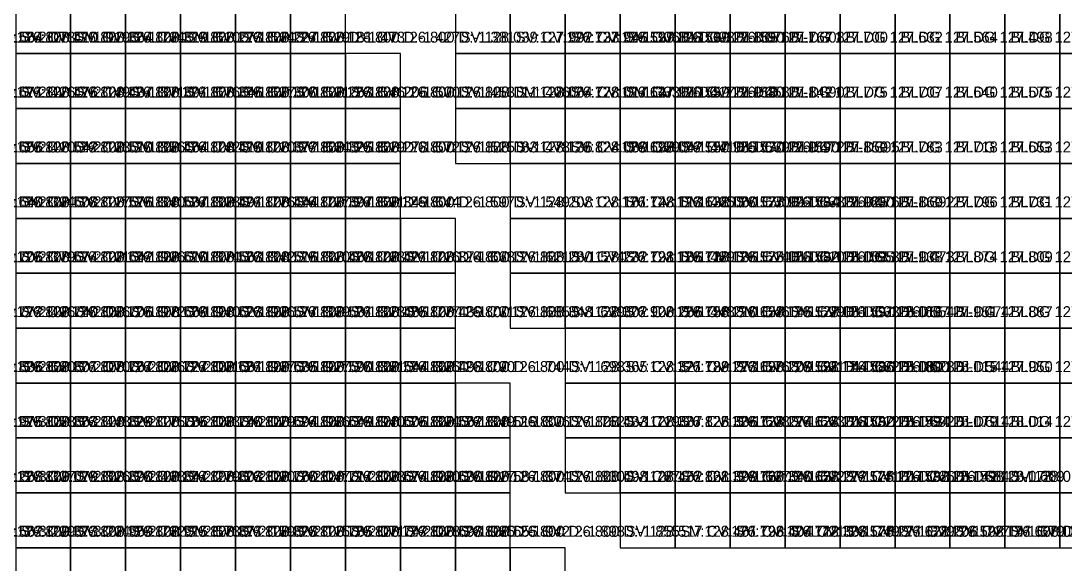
# Model space of a CAD drawing. Header units: metres. Extents: x 287857 to 287981, y 62957 to 63018.
# Drawn here: x 287893.02 to 287912.02, y 62986.53 to 62996.43 of the extents above; entities that cross this region are included whole.
import ezdxf

# ---------------------------------------------------------------- set-up
doc = ezdxf.new("R2010")
doc.units = ezdxf.units.M
for name, color, linetype, true_color in [('CORR-BLDG-TXT', 7, 'Continuous', 0xfacc15), ('CORR-BUILDING', 7, 'Continuous', 0xfacc15), ('CORR-CUT', 7, 'Continuous', 0x3b82f6), ('CORR-DIFF-TXT', 7, 'Continuous', 0xffffff)]:
    doc.layers.add(name, color=color, linetype=linetype, true_color=true_color)

msp = doc.modelspace()

# ---------------------------------------------------------------- linework, layer by layer
at = {"layer": 'CORR-BUILDING'}
for points in [[(287904.925, 62995.831, 127.835), (287905.925, 62995.831, 127.835), (287905.925, 62996.831, 127.835), (287904.925, 62996.831, 127.835), (287904.925, 62995.831, 127.835)], [(287905.925, 62995.831, 127.767), (287906.925, 62995.831, 127.767), (287906.925, 62996.831, 127.767), (287905.925, 62996.831, 127.767), (287905.925, 62995.831, 127.767)], [(287906.925, 62995.831, 127.7), (287907.925, 62995.831, 127.7), (287907.925, 62996.831, 127.7), (287906.925, 62996.831, 127.7), (287906.925, 62995.831, 127.7)], [(287907.925, 62995.831, 127.632), (287908.925, 62995.831, 127.632), (287908.925, 62996.831, 127.632), (287907.925, 62996.831, 127.632), (287907.925, 62995.831, 127.632)], [(287908.925, 62995.831, 127.564), (287909.925, 62995.831, 127.564), (287909.925, 62996.831, 127.564), (287908.925, 62996.831, 127.564), (287908.925, 62995.831, 127.564)], [(287909.925, 62995.831, 127.498), (287910.925, 62995.831, 127.498), (287910.925, 62996.831, 127.498), (287909.925, 62996.831, 127.498), (287909.925, 62995.831, 127.498)], [(287910.925, 62995.831, 127.433), (287911.925, 62995.831, 127.433), (287911.925, 62996.831, 127.433), (287910.925, 62996.831, 127.433), (287910.925, 62995.831, 127.433)], [(287911.925, 62995.831, 127.368), (287912.925, 62995.831, 127.368), (287912.925, 62996.831, 127.368), (287911.925, 62996.831, 127.368), (287911.925, 62995.831, 127.368)], [(287904.925, 62994.831, 127.91), (287905.925, 62994.831, 127.91), (287905.925, 62995.831, 127.91), (287904.925, 62995.831, 127.91), (287904.925, 62994.831, 127.91)], [(287905.925, 62994.831, 127.842), (287906.925, 62994.831, 127.842), (287906.925, 62995.831, 127.842), (287905.925, 62995.831, 127.842), (287905.925, 62994.831, 127.842)], [(287906.925, 62994.831, 127.775), (287907.925, 62994.831, 127.775), (287907.925, 62995.831, 127.775), (287906.925, 62995.831, 127.775), (287906.925, 62994.831, 127.775)], [(287907.925, 62994.831, 127.707), (287908.925, 62994.831, 127.707), (287908.925, 62995.831, 127.707), (287907.925, 62995.831, 127.707), (287907.925, 62994.831, 127.707)], [(287908.925, 62994.831, 127.64), (287909.925, 62994.831, 127.64), (287909.925, 62995.831, 127.64), (287908.925, 62995.831, 127.64), (287908.925, 62994.831, 127.64)], [(287909.925, 62994.831, 127.575), (287910.925, 62994.831, 127.575), (287910.925, 62995.831, 127.575), (287909.925, 62995.831, 127.575), (287909.925, 62994.831, 127.575)], [(287910.925, 62994.831, 127.511), (287911.925, 62994.831, 127.511), (287911.925, 62995.831, 127.511), (287910.925, 62995.831, 127.511), (287910.925, 62994.831, 127.511)], [(287911.925, 62994.831, 127.446), (287912.925, 62994.831, 127.446), (287912.925, 62995.831, 127.446), (287911.925, 62995.831, 127.446), (287911.925, 62994.831, 127.446)], [(287905.925, 62993.831, 127.917), (287906.925, 62993.831, 127.917), (287906.925, 62994.831, 127.917), (287905.925, 62994.831, 127.917), (287905.925, 62993.831, 127.917)], [(287906.925, 62993.831, 127.85), (287907.925, 62993.831, 127.85), (287907.925, 62994.831, 127.85), (287906.925, 62994.831, 127.85), (287906.925, 62993.831, 127.85)], [(287907.925, 62993.831, 127.783), (287908.925, 62993.831, 127.783), (287908.925, 62994.831, 127.783), (287907.925, 62994.831, 127.783), (287907.925, 62993.831, 127.783)], [(287908.925, 62993.831, 127.718), (287909.925, 62993.831, 127.718), (287909.925, 62994.831, 127.718), (287908.925, 62994.831, 127.718), (287908.925, 62993.831, 127.718)], [(287909.925, 62993.831, 127.653), (287910.925, 62993.831, 127.653), (287910.925, 62994.831, 127.653), (287909.925, 62994.831, 127.653), (287909.925, 62993.831, 127.653)], [(287910.925, 62993.831, 127.589), (287911.925, 62993.831, 127.589), (287911.925, 62994.831, 127.589), (287910.925, 62994.831, 127.589), (287910.925, 62993.831, 127.589)], [(287911.925, 62993.831, 127.524), (287912.925, 62993.831, 127.524), (287912.925, 62994.831, 127.524), (287911.925, 62994.831, 127.524), (287911.925, 62993.831, 127.524)], [(287906.925, 62992.831, 127.925), (287907.925, 62992.831, 127.925), (287907.925, 62993.831, 127.925), (287906.925, 62993.831, 127.925), (287906.925, 62992.831, 127.925)], [(287907.925, 62992.831, 127.86), (287908.925, 62992.831, 127.86), (287908.925, 62993.831, 127.86), (287907.925, 62993.831, 127.86), (287907.925, 62992.831, 127.86)], [(287908.925, 62992.831, 127.796), (287909.925, 62992.831, 127.796), (287909.925, 62993.831, 127.796), (287908.925, 62993.831, 127.796), (287908.925, 62992.831, 127.796)], [(287909.925, 62992.831, 127.731), (287910.925, 62992.831, 127.731), (287910.925, 62993.831, 127.731), (287909.925, 62993.831, 127.731), (287909.925, 62992.831, 127.731)], [(287910.925, 62992.831, 127.666), (287911.925, 62992.831, 127.666), (287911.925, 62993.831, 127.666), (287910.925, 62993.831, 127.666), (287910.925, 62992.831, 127.666)], [(287911.925, 62992.831, 127.602), (287912.925, 62992.831, 127.602), (287912.925, 62993.831, 127.602), (287911.925, 62993.831, 127.602), (287911.925, 62992.831, 127.602)], [(287906.925, 62991.831, 128.003), (287907.925, 62991.831, 128.003), (287907.925, 62992.831, 128.003), (287906.925, 62992.831, 128.003), (287906.925, 62991.831, 128.003)], [(287907.925, 62991.831, 127.938), (287908.925, 62991.831, 127.938), (287908.925, 62992.831, 127.938), (287907.925, 62992.831, 127.938), (287907.925, 62991.831, 127.938)], [(287908.925, 62991.831, 127.874), (287909.925, 62991.831, 127.874), (287909.925, 62992.831, 127.874), (287908.925, 62992.831, 127.874), (287908.925, 62991.831, 127.874)], [(287909.925, 62991.831, 127.809), (287910.925, 62991.831, 127.809), (287910.925, 62992.831, 127.809), (287909.925, 62992.831, 127.809), (287909.925, 62991.831, 127.809)], [(287910.925, 62991.831, 127.744), (287911.925, 62991.831, 127.744), (287911.925, 62992.831, 127.744), (287910.925, 62992.831, 127.744), (287910.925, 62991.831, 127.744)], [(287911.925, 62991.831, 127.68), (287912.925, 62991.831, 127.68), (287912.925, 62992.831, 127.68), (287911.925, 62992.831, 127.68), (287911.925, 62991.831, 127.68)], [(287907.925, 62990.831, 128.016), (287908.925, 62990.831, 128.016), (287908.925, 62991.831, 128.016), (287907.925, 62991.831, 128.016), (287907.925, 62990.831, 128.016)], [(287908.925, 62990.831, 127.951), (287909.925, 62990.831, 127.951), (287909.925, 62991.831, 127.951), (287908.925, 62991.831, 127.951), (287908.925, 62990.831, 127.951)], [(287909.925, 62990.831, 127.887), (287910.925, 62990.831, 127.887), (287910.925, 62991.831, 127.887), (287909.925, 62991.831, 127.887), (287909.925, 62990.831, 127.887)], [(287910.925, 62990.831, 127.822), (287911.925, 62990.831, 127.822), (287911.925, 62991.831, 127.822), (287910.925, 62991.831, 127.822), (287910.925, 62990.831, 127.822)], [(287911.925, 62990.831, 127.757), (287912.925, 62990.831, 127.757), (287912.925, 62991.831, 127.757), (287911.925, 62991.831, 127.757), (287911.925, 62990.831, 127.757)], [(287907.925, 62989.831, 128.08), (287908.925, 62989.831, 128.08), (287908.925, 62990.831, 128.08), (287907.925, 62990.831, 128.08), (287907.925, 62989.831, 128.08)], [(287908.925, 62989.831, 128.015), (287909.925, 62989.831, 128.015), (287909.925, 62990.831, 128.015), (287908.925, 62990.831, 128.015), (287908.925, 62989.831, 128.015)], [(287909.925, 62989.831, 127.95), (287910.925, 62989.831, 127.95), (287910.925, 62990.831, 127.95), (287909.925, 62990.831, 127.95), (287909.925, 62989.831, 127.95)], [(287910.925, 62989.831, 127.886), (287911.925, 62989.831, 127.886), (287911.925, 62990.831, 127.886), (287910.925, 62990.831, 127.886), (287910.925, 62989.831, 127.886)], [(287911.925, 62989.831, 127.821), (287912.925, 62989.831, 127.821), (287912.925, 62990.831, 127.821), (287911.925, 62990.831, 127.821), (287911.925, 62989.831, 127.821)], [(287907.925, 62988.831, 128.143), (287908.925, 62988.831, 128.143), (287908.925, 62989.831, 128.143), (287907.925, 62989.831, 128.143), (287907.925, 62988.831, 128.143)], [(287908.925, 62988.831, 128.079), (287909.925, 62988.831, 128.079), (287909.925, 62989.831, 128.079), (287908.925, 62989.831, 128.079), (287908.925, 62988.831, 128.079)], [(287909.925, 62988.831, 128.014), (287910.925, 62988.831, 128.014), (287910.925, 62989.831, 128.014), (287909.925, 62989.831, 128.014), (287909.925, 62988.831, 128.014)], [(287910.925, 62988.831, 127.949), (287911.925, 62988.831, 127.949), (287911.925, 62989.831, 127.949), (287910.925, 62989.831, 127.949), (287910.925, 62988.831, 127.949)], [(287911.925, 62988.831, 127.885), (287912.925, 62988.831, 127.885), (287912.925, 62989.831, 127.885), (287911.925, 62989.831, 127.885), (287911.925, 62988.831, 127.885)], [(287908.925, 62987.831, 128.142), (287909.925, 62987.831, 128.142), (287909.925, 62988.831, 128.142), (287908.925, 62988.831, 128.142), (287908.925, 62987.831, 128.142)], [(287909.925, 62987.831, 128.078), (287910.925, 62987.831, 128.078), (287910.925, 62988.831, 128.078), (287909.925, 62988.831, 128.078), (287909.925, 62987.831, 128.078)]]:
    msp.add_polyline3d(points, dxfattribs=at)
at = {"layer": 'CORR-CUT'}
for points in [[(287892.925, 62995.831, 128.41), (287893.925, 62995.831, 128.41), (287893.925, 62996.831, 128.41), (287892.925, 62996.831, 128.41), (287892.925, 62995.831, 128.41)], [(287893.925, 62995.831, 128.364), (287894.925, 62995.831, 128.364), (287894.925, 62996.831, 128.364), (287893.925, 62996.831, 128.364), (287893.925, 62995.831, 128.364)], [(287894.925, 62995.831, 128.319), (287895.925, 62995.831, 128.319), (287895.925, 62996.831, 128.319), (287894.925, 62996.831, 128.319), (287894.925, 62995.831, 128.319)], [(287895.925, 62995.831, 128.273), (287896.925, 62995.831, 128.273), (287896.925, 62996.831, 128.273), (287895.925, 62996.831, 128.273), (287895.925, 62995.831, 128.273)], [(287896.925, 62995.831, 128.227), (287897.925, 62995.831, 128.227), (287897.925, 62996.831, 128.227), (287896.925, 62996.831, 128.227), (287896.925, 62995.831, 128.227)], [(287897.925, 62995.831, 128.181), (287898.925, 62995.831, 128.181), (287898.925, 62996.831, 128.181), (287897.925, 62996.831, 128.181), (287897.925, 62995.831, 128.181)], [(287900.925, 62995.831, 128.039), (287901.925, 62995.831, 128.039), (287901.925, 62996.831, 128.039), (287900.925, 62996.831, 128.039), (287900.925, 62995.831, 128.039)], [(287901.925, 62995.831, 127.992), (287902.925, 62995.831, 127.992), (287902.925, 62996.831, 127.992), (287901.925, 62996.831, 127.992), (287901.925, 62995.831, 127.992)], [(287902.925, 62995.831, 127.945), (287903.925, 62995.831, 127.945), (287903.925, 62996.831, 127.945), (287902.925, 62996.831, 127.945), (287902.925, 62995.831, 127.945)], [(287903.925, 62995.831, 127.898), (287904.925, 62995.831, 127.898), (287904.925, 62996.831, 127.898), (287903.925, 62996.831, 127.898), (287903.925, 62995.831, 127.898)], [(287892.925, 62994.831, 128.476), (287893.925, 62994.831, 128.476), (287893.925, 62995.831, 128.476), (287892.925, 62995.831, 128.476), (287892.925, 62994.831, 128.476)], [(287893.925, 62994.831, 128.437), (287894.925, 62994.831, 128.437), (287894.925, 62995.831, 128.437), (287893.925, 62995.831, 128.437), (287893.925, 62994.831, 128.437)], [(287894.925, 62994.831, 128.391), (287895.925, 62994.831, 128.391), (287895.925, 62995.831, 128.391), (287894.925, 62995.831, 128.391), (287894.925, 62994.831, 128.391)], [(287895.925, 62994.831, 128.346), (287896.925, 62994.831, 128.346), (287896.925, 62995.831, 128.346), (287895.925, 62995.831, 128.346), (287895.925, 62994.831, 128.346)], [(287896.925, 62994.831, 128.3), (287897.925, 62994.831, 128.3), (287897.925, 62995.831, 128.3), (287896.925, 62995.831, 128.3), (287896.925, 62994.831, 128.3)], [(287897.925, 62994.831, 128.253), (287898.925, 62994.831, 128.253), (287898.925, 62995.831, 128.253), (287897.925, 62995.831, 128.253), (287897.925, 62994.831, 128.253)], [(287898.925, 62994.831, 128.206), (287899.925, 62994.831, 128.206), (287899.925, 62995.831, 128.206), (287898.925, 62995.831, 128.206), (287898.925, 62994.831, 128.206)], [(287900.925, 62994.831, 128.111), (287901.925, 62994.831, 128.111), (287901.925, 62995.831, 128.111), (287900.925, 62995.831, 128.111), (287900.925, 62994.831, 128.111)], [(287901.925, 62994.831, 128.064), (287902.925, 62994.831, 128.064), (287902.925, 62995.831, 128.064), (287901.925, 62995.831, 128.064), (287901.925, 62994.831, 128.064)], [(287902.925, 62994.831, 128.017), (287903.925, 62994.831, 128.017), (287903.925, 62995.831, 128.017), (287902.925, 62995.831, 128.017), (287902.925, 62994.831, 128.017)], [(287903.925, 62994.831, 127.97), (287904.925, 62994.831, 127.97), (287904.925, 62995.831, 127.97), (287903.925, 62995.831, 127.97), (287903.925, 62994.831, 127.97)], [(287892.925, 62993.831, 128.542), (287893.925, 62993.831, 128.542), (287893.925, 62994.831, 128.542), (287892.925, 62994.831, 128.542), (287892.925, 62993.831, 128.542)], [(287893.925, 62993.831, 128.51), (287894.925, 62993.831, 128.51), (287894.925, 62994.831, 128.51), (287893.925, 62994.831, 128.51), (287893.925, 62993.831, 128.51)], [(287894.925, 62993.831, 128.464), (287895.925, 62993.831, 128.464), (287895.925, 62994.831, 128.464), (287894.925, 62994.831, 128.464), (287894.925, 62993.831, 128.464)], [(287895.925, 62993.831, 128.419), (287896.925, 62993.831, 128.419), (287896.925, 62994.831, 128.419), (287895.925, 62994.831, 128.419), (287895.925, 62993.831, 128.419)], [(287896.925, 62993.831, 128.372), (287897.925, 62993.831, 128.372), (287897.925, 62994.831, 128.372), (287896.925, 62994.831, 128.372), (287896.925, 62993.831, 128.372)], [(287897.925, 62993.831, 128.325), (287898.925, 62993.831, 128.325), (287898.925, 62994.831, 128.325), (287897.925, 62994.831, 128.325), (287897.925, 62993.831, 128.325)], [(287898.925, 62993.831, 128.278), (287899.925, 62993.831, 128.278), (287899.925, 62994.831, 128.278), (287898.925, 62994.831, 128.278), (287898.925, 62993.831, 128.278)], [(287900.925, 62993.831, 128.183), (287901.925, 62993.831, 128.183), (287901.925, 62994.831, 128.183), (287900.925, 62994.831, 128.183), (287900.925, 62993.831, 128.183)], [(287901.925, 62993.831, 128.136), (287902.925, 62993.831, 128.136), (287902.925, 62994.831, 128.136), (287901.925, 62994.831, 128.136), (287901.925, 62993.831, 128.136)], [(287902.925, 62993.831, 128.089), (287903.925, 62993.831, 128.089), (287903.925, 62994.831, 128.089), (287902.925, 62994.831, 128.089), (287902.925, 62993.831, 128.089)], [(287903.925, 62993.831, 128.042), (287904.925, 62993.831, 128.042), (287904.925, 62994.831, 128.042), (287903.925, 62994.831, 128.042), (287903.925, 62993.831, 128.042)], [(287904.925, 62993.831, 127.985), (287905.925, 62993.831, 127.985), (287905.925, 62994.831, 127.985), (287904.925, 62994.831, 127.985), (287904.925, 62993.831, 127.985)], [(287892.925, 62992.831, 128.608), (287893.925, 62992.831, 128.608), (287893.925, 62993.831, 128.608), (287892.925, 62993.831, 128.608), (287892.925, 62992.831, 128.608)], [(287893.925, 62992.831, 128.576), (287894.925, 62992.831, 128.576), (287894.925, 62993.831, 128.576), (287893.925, 62993.831, 128.576), (287893.925, 62992.831, 128.576)], [(287894.925, 62992.831, 128.537), (287895.925, 62992.831, 128.537), (287895.925, 62993.831, 128.537), (287894.925, 62993.831, 128.537), (287894.925, 62992.831, 128.537)], [(287895.925, 62992.831, 128.491), (287896.925, 62992.831, 128.491), (287896.925, 62993.831, 128.491), (287895.925, 62993.831, 128.491), (287895.925, 62992.831, 128.491)], [(287896.925, 62992.831, 128.444), (287897.925, 62992.831, 128.444), (287897.925, 62993.831, 128.444), (287896.925, 62993.831, 128.444), (287896.925, 62992.831, 128.444)], [(287897.925, 62992.831, 128.397), (287898.925, 62992.831, 128.397), (287898.925, 62993.831, 128.397), (287897.925, 62993.831, 128.397), (287897.925, 62992.831, 128.397)], [(287898.925, 62992.831, 128.349), (287899.925, 62992.831, 128.349), (287899.925, 62993.831, 128.349), (287898.925, 62993.831, 128.349), (287898.925, 62992.831, 128.349)], [(287901.925, 62992.831, 128.208), (287902.925, 62992.831, 128.208), (287902.925, 62993.831, 128.208), (287901.925, 62993.831, 128.208), (287901.925, 62992.831, 128.208)], [(287902.925, 62992.831, 128.161), (287903.925, 62992.831, 128.161), (287903.925, 62993.831, 128.161), (287902.925, 62993.831, 128.161), (287902.925, 62992.831, 128.161)], [(287903.925, 62992.831, 128.113), (287904.925, 62992.831, 128.113), (287904.925, 62993.831, 128.113), (287903.925, 62993.831, 128.113), (287903.925, 62992.831, 128.113)], [(287904.925, 62992.831, 128.06), (287905.925, 62992.831, 128.06), (287905.925, 62993.831, 128.06), (287904.925, 62993.831, 128.06), (287904.925, 62992.831, 128.06)], [(287905.925, 62992.831, 127.992), (287906.925, 62992.831, 127.992), (287906.925, 62993.831, 127.992), (287905.925, 62993.831, 127.992), (287905.925, 62992.831, 127.992)], [(287892.925, 62991.831, 128.674), (287893.925, 62991.831, 128.674), (287893.925, 62992.831, 128.674), (287892.925, 62992.831, 128.674), (287892.925, 62991.831, 128.674)], [(287893.925, 62991.831, 128.642), (287894.925, 62991.831, 128.642), (287894.925, 62992.831, 128.642), (287893.925, 62992.831, 128.642), (287893.925, 62991.831, 128.642)], [(287894.925, 62991.831, 128.61), (287895.925, 62991.831, 128.61), (287895.925, 62992.831, 128.61), (287894.925, 62992.831, 128.61), (287894.925, 62991.831, 128.61)], [(287895.925, 62991.831, 128.563), (287896.925, 62991.831, 128.563), (287896.925, 62992.831, 128.563), (287895.925, 62992.831, 128.563), (287895.925, 62991.831, 128.563)], [(287896.925, 62991.831, 128.516), (287897.925, 62991.831, 128.516), (287897.925, 62992.831, 128.516), (287896.925, 62992.831, 128.516), (287896.925, 62991.831, 128.516)], [(287897.925, 62991.831, 128.468), (287898.925, 62991.831, 128.468), (287898.925, 62992.831, 128.468), (287897.925, 62992.831, 128.468), (287897.925, 62991.831, 128.468)], [(287898.925, 62991.831, 128.421), (287899.925, 62991.831, 128.421), (287899.925, 62992.831, 128.421), (287898.925, 62992.831, 128.421), (287898.925, 62991.831, 128.421)], [(287899.925, 62991.831, 128.374), (287900.925, 62991.831, 128.374), (287900.925, 62992.831, 128.374), (287899.925, 62992.831, 128.374), (287899.925, 62991.831, 128.374)], [(287901.925, 62991.831, 128.28), (287902.925, 62991.831, 128.28), (287902.925, 62992.831, 128.28), (287901.925, 62992.831, 128.28), (287901.925, 62991.831, 128.28)], [(287902.925, 62991.831, 128.232), (287903.925, 62991.831, 128.232), (287903.925, 62992.831, 128.232), (287902.925, 62992.831, 128.232), (287902.925, 62991.831, 128.232)], [(287903.925, 62991.831, 128.185), (287904.925, 62991.831, 128.185), (287904.925, 62992.831, 128.185), (287903.925, 62992.831, 128.185), (287903.925, 62991.831, 128.185)], [(287904.925, 62991.831, 128.135), (287905.925, 62991.831, 128.135), (287905.925, 62992.831, 128.135), (287904.925, 62992.831, 128.135), (287904.925, 62991.831, 128.135)], [(287905.925, 62991.831, 128.068), (287906.925, 62991.831, 128.068), (287906.925, 62992.831, 128.068), (287905.925, 62992.831, 128.068), (287905.925, 62991.831, 128.068)], [(287892.925, 62990.831, 128.74), (287893.925, 62990.831, 128.74), (287893.925, 62991.831, 128.74), (287892.925, 62991.831, 128.74), (287892.925, 62990.831, 128.74)], [(287893.925, 62990.831, 128.706), (287894.925, 62990.831, 128.706), (287894.925, 62991.831, 128.706), (287893.925, 62991.831, 128.706), (287893.925, 62990.831, 128.706)], [(287894.925, 62990.831, 128.669), (287895.925, 62990.831, 128.669), (287895.925, 62991.831, 128.669), (287894.925, 62991.831, 128.669), (287894.925, 62990.831, 128.669)], [(287895.925, 62990.831, 128.623), (287896.925, 62990.831, 128.623), (287896.925, 62991.831, 128.623), (287895.925, 62991.831, 128.623), (287895.925, 62990.831, 128.623)], [(287896.925, 62990.831, 128.577), (287897.925, 62990.831, 128.577), (287897.925, 62991.831, 128.577), (287896.925, 62991.831, 128.577), (287896.925, 62990.831, 128.577)], [(287897.925, 62990.831, 128.531), (287898.925, 62990.831, 128.531), (287898.925, 62991.831, 128.531), (287897.925, 62991.831, 128.531), (287897.925, 62990.831, 128.531)], [(287898.925, 62990.831, 128.485), (287899.925, 62990.831, 128.485), (287899.925, 62991.831, 128.485), (287898.925, 62991.831, 128.485), (287898.925, 62990.831, 128.485)], [(287899.925, 62990.831, 128.439), (287900.925, 62990.831, 128.439), (287900.925, 62991.831, 128.439), (287899.925, 62991.831, 128.439), (287899.925, 62990.831, 128.439)], [(287901.925, 62990.831, 128.348), (287902.925, 62990.831, 128.348), (287902.925, 62991.831, 128.348), (287901.925, 62991.831, 128.348), (287901.925, 62990.831, 128.348)], [(287902.925, 62990.831, 128.302), (287903.925, 62990.831, 128.302), (287903.925, 62991.831, 128.302), (287902.925, 62991.831, 128.302), (287902.925, 62990.831, 128.302)], [(287903.925, 62990.831, 128.256), (287904.925, 62990.831, 128.256), (287904.925, 62991.831, 128.256), (287903.925, 62991.831, 128.256), (287903.925, 62990.831, 128.256)], [(287904.925, 62990.831, 128.21), (287905.925, 62990.831, 128.21), (287905.925, 62991.831, 128.21), (287904.925, 62991.831, 128.21), (287904.925, 62990.831, 128.21)], [(287905.925, 62990.831, 128.145), (287906.925, 62990.831, 128.145), (287906.925, 62991.831, 128.145), (287905.925, 62991.831, 128.145), (287905.925, 62990.831, 128.145)], [(287906.925, 62990.831, 128.081), (287907.925, 62990.831, 128.081), (287907.925, 62991.831, 128.081), (287906.925, 62991.831, 128.081), (287906.925, 62990.831, 128.081)], [(287892.925, 62989.831, 128.801), (287893.925, 62989.831, 128.801), (287893.925, 62990.831, 128.801), (287892.925, 62990.831, 128.801), (287892.925, 62989.831, 128.801)], [(287893.925, 62989.831, 128.767), (287894.925, 62989.831, 128.767), (287894.925, 62990.831, 128.767), (287893.925, 62990.831, 128.767), (287893.925, 62989.831, 128.767)], [(287894.925, 62989.831, 128.727), (287895.925, 62989.831, 128.727), (287895.925, 62990.831, 128.727), (287894.925, 62990.831, 128.727), (287894.925, 62989.831, 128.727)], [(287895.925, 62989.831, 128.681), (287896.925, 62989.831, 128.681), (287896.925, 62990.831, 128.681), (287895.925, 62990.831, 128.681), (287895.925, 62989.831, 128.681)], [(287896.925, 62989.831, 128.635), (287897.925, 62989.831, 128.635), (287897.925, 62990.831, 128.635), (287896.925, 62990.831, 128.635), (287896.925, 62989.831, 128.635)], [(287897.925, 62989.831, 128.59), (287898.925, 62989.831, 128.59), (287898.925, 62990.831, 128.59), (287897.925, 62990.831, 128.59), (287897.925, 62989.831, 128.59)], [(287898.925, 62989.831, 128.544), (287899.925, 62989.831, 128.544), (287899.925, 62990.831, 128.544), (287898.925, 62990.831, 128.544), (287898.925, 62989.831, 128.544)], [(287899.925, 62989.831, 128.498), (287900.925, 62989.831, 128.498), (287900.925, 62990.831, 128.498), (287899.925, 62990.831, 128.498), (287899.925, 62989.831, 128.498)], [(287902.925, 62989.831, 128.365), (287903.925, 62989.831, 128.365), (287903.925, 62990.831, 128.365), (287902.925, 62990.831, 128.365), (287902.925, 62989.831, 128.365)], [(287903.925, 62989.831, 128.321), (287904.925, 62989.831, 128.321), (287904.925, 62990.831, 128.321), (287903.925, 62990.831, 128.321), (287903.925, 62989.831, 128.321)], [(287904.925, 62989.831, 128.273), (287905.925, 62989.831, 128.273), (287905.925, 62990.831, 128.273), (287904.925, 62990.831, 128.273), (287904.925, 62989.831, 128.273)], [(287905.925, 62989.831, 128.209), (287906.925, 62989.831, 128.209), (287906.925, 62990.831, 128.209), (287905.925, 62990.831, 128.209), (287905.925, 62989.831, 128.209)], [(287906.925, 62989.831, 128.144), (287907.925, 62989.831, 128.144), (287907.925, 62990.831, 128.144), (287906.925, 62990.831, 128.144), (287906.925, 62989.831, 128.144)], [(287892.925, 62988.831, 128.863), (287893.925, 62988.831, 128.863), (287893.925, 62989.831, 128.863), (287892.925, 62989.831, 128.863), (287892.925, 62988.831, 128.863)], [(287893.925, 62988.831, 128.829), (287894.925, 62988.831, 128.829), (287894.925, 62989.831, 128.829), (287893.925, 62989.831, 128.829), (287893.925, 62988.831, 128.829)], [(287894.925, 62988.831, 128.786), (287895.925, 62988.831, 128.786), (287895.925, 62989.831, 128.786), (287894.925, 62989.831, 128.786), (287894.925, 62988.831, 128.786)], [(287895.925, 62988.831, 128.74), (287896.925, 62988.831, 128.74), (287896.925, 62989.831, 128.74), (287895.925, 62989.831, 128.74), (287895.925, 62988.831, 128.74)], [(287896.925, 62988.831, 128.694), (287897.925, 62988.831, 128.694), (287897.925, 62989.831, 128.694), (287896.925, 62989.831, 128.694), (287896.925, 62988.831, 128.694)], [(287897.925, 62988.831, 128.649), (287898.925, 62988.831, 128.649), (287898.925, 62989.831, 128.649), (287897.925, 62989.831, 128.649), (287897.925, 62988.831, 128.649)], [(287898.925, 62988.831, 128.606), (287899.925, 62988.831, 128.606), (287899.925, 62989.831, 128.606), (287898.925, 62989.831, 128.606), (287898.925, 62988.831, 128.606)], [(287899.925, 62988.831, 128.562), (287900.925, 62988.831, 128.562), (287900.925, 62989.831, 128.562), (287899.925, 62989.831, 128.562), (287899.925, 62988.831, 128.562)], [(287900.925, 62988.831, 128.519), (287901.925, 62988.831, 128.519), (287901.925, 62989.831, 128.519), (287900.925, 62989.831, 128.519), (287900.925, 62988.831, 128.519)], [(287902.925, 62988.831, 128.433), (287903.925, 62988.831, 128.433), (287903.925, 62989.831, 128.433), (287902.925, 62989.831, 128.433), (287902.925, 62988.831, 128.433)], [(287903.925, 62988.831, 128.387), (287904.925, 62988.831, 128.387), (287904.925, 62989.831, 128.387), (287903.925, 62989.831, 128.387), (287903.925, 62988.831, 128.387)], [(287904.925, 62988.831, 128.336), (287905.925, 62988.831, 128.336), (287905.925, 62989.831, 128.336), (287904.925, 62989.831, 128.336), (287904.925, 62988.831, 128.336)], [(287905.925, 62988.831, 128.274), (287906.925, 62988.831, 128.274), (287906.925, 62989.831, 128.274), (287905.925, 62989.831, 128.274), (287905.925, 62988.831, 128.274)], [(287906.925, 62988.831, 128.208), (287907.925, 62988.831, 128.208), (287907.925, 62989.831, 128.208), (287906.925, 62989.831, 128.208), (287906.925, 62988.831, 128.208)], [(287892.925, 62987.831, 129.079), (287893.925, 62987.831, 129.079), (287893.925, 62988.831, 129.079), (287892.925, 62988.831, 129.079), (287892.925, 62987.831, 129.079)], [(287893.925, 62987.831, 128.89), (287894.925, 62987.831, 128.89), (287894.925, 62988.831, 128.89), (287893.925, 62988.831, 128.89), (287893.925, 62987.831, 128.89)], [(287894.925, 62987.831, 128.847), (287895.925, 62987.831, 128.847), (287895.925, 62988.831, 128.847), (287894.925, 62988.831, 128.847), (287894.925, 62987.831, 128.847)], [(287895.925, 62987.831, 128.803), (287896.925, 62987.831, 128.803), (287896.925, 62988.831, 128.803), (287895.925, 62988.831, 128.803), (287895.925, 62987.831, 128.803)], [(287896.925, 62987.831, 128.76), (287897.925, 62987.831, 128.76), (287897.925, 62988.831, 128.76), (287896.925, 62988.831, 128.76), (287896.925, 62987.831, 128.76)], [(287897.925, 62987.831, 128.717), (287898.925, 62987.831, 128.717), (287898.925, 62988.831, 128.717), (287897.925, 62988.831, 128.717), (287897.925, 62987.831, 128.717)], [(287898.925, 62987.831, 128.674), (287899.925, 62987.831, 128.674), (287899.925, 62988.831, 128.674), (287898.925, 62988.831, 128.674), (287898.925, 62987.831, 128.674)], [(287899.925, 62987.831, 128.63), (287900.925, 62987.831, 128.63), (287900.925, 62988.831, 128.63), (287899.925, 62988.831, 128.63), (287899.925, 62987.831, 128.63)], [(287900.925, 62987.831, 128.587), (287901.925, 62987.831, 128.587), (287901.925, 62988.831, 128.587), (287900.925, 62988.831, 128.587), (287900.925, 62987.831, 128.587)], [(287902.925, 62987.831, 128.498), (287903.925, 62987.831, 128.498), (287903.925, 62988.831, 128.498), (287902.925, 62988.831, 128.498), (287902.925, 62987.831, 128.498)], [(287903.925, 62987.831, 128.452), (287904.925, 62987.831, 128.452), (287904.925, 62988.831, 128.452), (287903.925, 62988.831, 128.452), (287903.925, 62987.831, 128.452)], [(287904.925, 62987.831, 128.399), (287905.925, 62987.831, 128.399), (287905.925, 62988.831, 128.399), (287904.925, 62988.831, 128.399), (287904.925, 62987.831, 128.399)], [(287905.925, 62987.831, 128.34), (287906.925, 62987.831, 128.34), (287906.925, 62988.831, 128.34), (287905.925, 62988.831, 128.34), (287905.925, 62987.831, 128.34)], [(287906.925, 62987.831, 128.272), (287907.925, 62987.831, 128.272), (287907.925, 62988.831, 128.272), (287906.925, 62988.831, 128.272), (287906.925, 62987.831, 128.272)], [(287907.925, 62987.831, 128.207), (287908.925, 62987.831, 128.207), (287908.925, 62988.831, 128.207), (287907.925, 62988.831, 128.207), (287907.925, 62987.831, 128.207)], [(287910.925, 62987.831, 128.013), (287911.925, 62987.831, 128.013), (287911.925, 62988.831, 128.013), (287910.925, 62988.831, 128.013), (287910.925, 62987.831, 128.013)], [(287911.925, 62987.831, 127.948), (287912.925, 62987.831, 127.948), (287912.925, 62988.831, 127.948), (287911.925, 62988.831, 127.948), (287911.925, 62987.831, 127.948)], [(287892.925, 62986.831, 129.373), (287893.925, 62986.831, 129.373), (287893.925, 62987.831, 129.373), (287892.925, 62987.831, 129.373), (287892.925, 62986.831, 129.373)], [(287893.925, 62986.831, 128.959), (287894.925, 62986.831, 128.959), (287894.925, 62987.831, 128.959), (287893.925, 62987.831, 128.959), (287893.925, 62986.831, 128.959)], [(287894.925, 62986.831, 128.915), (287895.925, 62986.831, 128.915), (287895.925, 62987.831, 128.915), (287894.925, 62987.831, 128.915), (287894.925, 62986.831, 128.915)], [(287895.925, 62986.831, 128.871), (287896.925, 62986.831, 128.871), (287896.925, 62987.831, 128.871), (287895.925, 62987.831, 128.871), (287895.925, 62986.831, 128.871)], [(287896.925, 62986.831, 128.828), (287897.925, 62986.831, 128.828), (287897.925, 62987.831, 128.828), (287896.925, 62987.831, 128.828), (287896.925, 62986.831, 128.828)], [(287897.925, 62986.831, 128.785), (287898.925, 62986.831, 128.785), (287898.925, 62987.831, 128.785), (287897.925, 62987.831, 128.785), (287897.925, 62986.831, 128.785)], [(287898.925, 62986.831, 128.742), (287899.925, 62986.831, 128.742), (287899.925, 62987.831, 128.742), (287898.925, 62987.831, 128.742), (287898.925, 62986.831, 128.742)], [(287899.925, 62986.831, 128.698), (287900.925, 62986.831, 128.698), (287900.925, 62987.831, 128.698), (287899.925, 62987.831, 128.698), (287899.925, 62986.831, 128.698)], [(287900.925, 62986.831, 128.655), (287901.925, 62986.831, 128.655), (287901.925, 62987.831, 128.655), (287900.925, 62987.831, 128.655), (287900.925, 62986.831, 128.655)], [(287903.925, 62986.831, 128.517), (287904.925, 62986.831, 128.517), (287904.925, 62987.831, 128.517), (287903.925, 62987.831, 128.517), (287903.925, 62986.831, 128.517)], [(287904.925, 62986.831, 128.461), (287905.925, 62986.831, 128.461), (287905.925, 62987.831, 128.461), (287904.925, 62987.831, 128.461), (287904.925, 62986.831, 128.461)], [(287905.925, 62986.831, 128.404), (287906.925, 62986.831, 128.404), (287906.925, 62987.831, 128.404), (287905.925, 62987.831, 128.404), (287905.925, 62986.831, 128.404)], [(287906.925, 62986.831, 128.338), (287907.925, 62986.831, 128.338), (287907.925, 62987.831, 128.338), (287906.925, 62987.831, 128.338), (287906.925, 62986.831, 128.338)], [(287907.925, 62986.831, 128.271), (287908.925, 62986.831, 128.271), (287908.925, 62987.831, 128.271), (287907.925, 62987.831, 128.271), (287907.925, 62986.831, 128.271)], [(287908.925, 62986.831, 128.206), (287909.925, 62986.831, 128.206), (287909.925, 62987.831, 128.206), (287908.925, 62987.831, 128.206), (287908.925, 62986.831, 128.206)], [(287909.925, 62986.831, 128.141), (287910.925, 62986.831, 128.141), (287910.925, 62987.831, 128.141), (287909.925, 62987.831, 128.141), (287909.925, 62986.831, 128.141)], [(287910.925, 62986.831, 128.077), (287911.925, 62986.831, 128.077), (287911.925, 62987.831, 128.077), (287910.925, 62987.831, 128.077), (287910.925, 62986.831, 128.077)], [(287911.925, 62986.831, 128.012), (287912.925, 62986.831, 128.012), (287912.925, 62987.831, 128.012), (287911.925, 62987.831, 128.012), (287911.925, 62986.831, 128.012)], [(287892.925, 62985.831, 129.393), (287893.925, 62985.831, 129.393), (287893.925, 62986.831, 129.393), (287892.925, 62986.831, 129.393), (287892.925, 62985.831, 129.393)], [(287893.925, 62985.831, 129.027), (287894.925, 62985.831, 129.027), (287894.925, 62986.831, 129.027), (287893.925, 62986.831, 129.027), (287893.925, 62985.831, 129.027)], [(287894.925, 62985.831, 128.983), (287895.925, 62985.831, 128.983), (287895.925, 62986.831, 128.983), (287894.925, 62986.831, 128.983), (287894.925, 62985.831, 128.983)], [(287895.925, 62985.831, 128.939), (287896.925, 62985.831, 128.939), (287896.925, 62986.831, 128.939), (287895.925, 62986.831, 128.939), (287895.925, 62985.831, 128.939)], [(287896.925, 62985.831, 128.896), (287897.925, 62985.831, 128.896), (287897.925, 62986.831, 128.896), (287896.925, 62986.831, 128.896), (287896.925, 62985.831, 128.896)], [(287897.925, 62985.831, 128.853), (287898.925, 62985.831, 128.853), (287898.925, 62986.831, 128.853), (287897.925, 62986.831, 128.853), (287897.925, 62985.831, 128.853)], [(287898.925, 62985.831, 128.81), (287899.925, 62985.831, 128.81), (287899.925, 62986.831, 128.81), (287898.925, 62986.831, 128.81), (287898.925, 62985.831, 128.81)], [(287899.925, 62985.831, 128.766), (287900.925, 62985.831, 128.766), (287900.925, 62986.831, 128.766), (287899.925, 62986.831, 128.766), (287899.925, 62985.831, 128.766)], [(287900.925, 62985.831, 128.72), (287901.925, 62985.831, 128.72), (287901.925, 62986.831, 128.72), (287900.925, 62986.831, 128.72), (287900.925, 62985.831, 128.72)], [(287901.925, 62985.831, 128.674), (287902.925, 62985.831, 128.674), (287902.925, 62986.831, 128.674), (287901.925, 62986.831, 128.674), (287901.925, 62985.831, 128.674)]]:
    msp.add_polyline3d(points, dxfattribs=at)

# ---------------------------------------------------------------- texts
at = {"layer": 'CORR-BLDG-TXT'}
for s, p in [('BLDG 127.835', (287905.025, 62996.031, 127.835)), ('BLDG 127.767', (287906.025, 62996.031, 127.767)), ('BLDG 127.700', (287907.025, 62996.031, 127.7)), ('BLDG 127.632', (287908.025, 62996.031, 127.632)), ('BLDG 127.564', (287909.025, 62996.031, 127.564)), ('BLDG 127.498', (287910.025, 62996.031, 127.498)), ('BLDG 127.433', (287911.025, 62996.031, 127.433)), ('BLDG 127.910', (287905.025, 62995.031, 127.91)), ('BLDG 127.842', (287906.025, 62995.031, 127.842)), ('BLDG 127.775', (287907.025, 62995.031, 127.775)), ('BLDG 127.707', (287908.025, 62995.031, 127.707)), ('BLDG 127.640', (287909.025, 62995.031, 127.64)), ('BLDG 127.575', (287910.025, 62995.031, 127.575)), ('BLDG 127.511', (287911.025, 62995.031, 127.511)), ('BLDG 127.917', (287906.025, 62994.031, 127.917)), ('BLDG 127.850', (287907.025, 62994.031, 127.85)), ('BLDG 127.783', (287908.025, 62994.031, 127.783)), ('BLDG 127.718', (287909.025, 62994.031, 127.718)), ('BLDG 127.653', (287910.025, 62994.031, 127.653)), ('BLDG 127.589', (287911.025, 62994.031, 127.589)), ('BLDG 127.925', (287907.025, 62993.031, 127.925)), ('BLDG 127.860', (287908.025, 62993.031, 127.86)), ('BLDG 127.796', (287909.025, 62993.031, 127.796)), ('BLDG 127.731', (287910.025, 62993.031, 127.731)), ('BLDG 127.666', (287911.025, 62993.031, 127.666)), ('BLDG 128.003', (287907.025, 62992.031, 128.003)), ('BLDG 127.938', (287908.025, 62992.031, 127.938)), ('BLDG 127.874', (287909.025, 62992.031, 127.874)), ('BLDG 127.809', (287910.025, 62992.031, 127.809)), ('BLDG 127.744', (287911.025, 62992.031, 127.744)), ('BLDG 128.016', (287908.025, 62991.031, 128.016)), ('BLDG 127.951', (287909.025, 62991.031, 127.951)), ('BLDG 127.887', (287910.025, 62991.031, 127.887)), ('BLDG 127.822', (287911.025, 62991.031, 127.822)), ('BLDG 128.080', (287908.025, 62990.031, 128.08)), ('BLDG 128.015', (287909.025, 62990.031, 128.015)), ('BLDG 127.950', (287910.025, 62990.031, 127.95)), ('BLDG 127.886', (287911.025, 62990.031, 127.886)), ('BLDG 128.143', (287908.025, 62989.031, 128.143)), ('BLDG 128.079', (287909.025, 62989.031, 128.079)), ('BLDG 128.014', (287910.025, 62989.031, 128.014)), ('BLDG 127.949', (287911.025, 62989.031, 127.949)), ('BLDG 128.142', (287909.025, 62988.031, 128.142)), ('BLDG 128.078', (287910.025, 62988.031, 128.078))]:
    msp.add_text(s, height=0.2, dxfattribs=at).set_placement(p)
at = {"layer": 'CORR-DIFF-TXT'}
for s, p in [('SV:128.873 CV:126.800 D:-2.073', (287890.025, 62996.031, 128.873)), ('SV:128.719 CV:126.800 D:-1.919', (287891.025, 62996.031, 128.719)), ('SV:128.564 CV:126.800 D:-1.764', (287892.025, 62996.031, 128.564)), ('SV:128.410 CV:126.800 D:-1.610', (287893.025, 62996.031, 128.41)), ('SV:128.364 CV:126.800 D:-1.564', (287894.025, 62996.031, 128.364)), ('SV:128.319 CV:126.800 D:-1.519', (287895.025, 62996.031, 128.319)), ('SV:128.273 CV:126.800 D:-1.473', (287896.025, 62996.031, 128.273)), ('SV:128.227 CV:126.800 D:-1.427', (287897.025, 62996.031, 128.227)), ('SV:128.181 CV:126.800 D:-1.381', (287898.025, 62996.031, 128.181)), ('SV:128.039 CV:126.733 D:-1.306', (287901.025, 62996.031, 128.039)), ('SV:127.992 CV:126.599 D:-1.393', (287902.025, 62996.031, 127.992)), ('SV:127.945 CV:126.569 D:-1.376', (287903.025, 62996.031, 127.945)), ('SV:127.898 CV:126.590 D:-1.308', (287904.025, 62996.031, 127.898)), ('SV:129.226 CV:126.800 D:-2.426', (287890.025, 62995.031, 129.226)), ('SV:128.949 CV:126.800 D:-2.149', (287891.025, 62995.031, 128.949)), ('SV:128.671 CV:126.800 D:-1.871', (287892.025, 62995.031, 128.671)), ('SV:128.476 CV:126.800 D:-1.676', (287893.025, 62995.031, 128.476)), ('SV:128.437 CV:126.800 D:-1.637', (287894.025, 62995.031, 128.437)), ('SV:128.391 CV:126.800 D:-1.591', (287895.025, 62995.031, 128.391)), ('SV:128.346 CV:126.800 D:-1.546', (287896.025, 62995.031, 128.346)), ('SV:128.300 CV:126.800 D:-1.500', (287897.025, 62995.031, 128.3)), ('SV:128.253 CV:126.800 D:-1.453', (287898.025, 62995.031, 128.253)), ('SV:128.206 CV:126.800 D:-1.406', (287899.025, 62995.031, 128.206)), ('SV:128.111 CV:126.778 D:-1.333', (287901.025, 62995.031, 128.111)), ('SV:128.064 CV:126.647 D:-1.417', (287902.025, 62995.031, 128.064)), ('SV:128.017 CV:126.559 D:-1.458', (287903.025, 62995.031, 128.017)), ('SV:127.970 CV:126.580 D:-1.390', (287904.025, 62995.031, 127.97)), ('SV:129.210 CV:126.800 D:-2.410', (287890.025, 62994.031, 129.21)), ('SV:128.933 CV:126.800 D:-2.133', (287891.025, 62994.031, 128.933)), ('SV:128.656 CV:126.800 D:-1.856', (287892.025, 62994.031, 128.656)), ('SV:128.542 CV:126.800 D:-1.742', (287893.025, 62994.031, 128.542)), ('SV:128.510 CV:126.800 D:-1.710', (287894.025, 62994.031, 128.51)), ('SV:128.464 CV:126.800 D:-1.664', (287895.025, 62994.031, 128.464)), ('SV:128.419 CV:126.800 D:-1.619', (287896.025, 62994.031, 128.419)), ('SV:128.372 CV:126.800 D:-1.572', (287897.025, 62994.031, 128.372)), ('SV:128.325 CV:126.800 D:-1.525', (287898.025, 62994.031, 128.325)), ('SV:128.278 CV:126.800 D:-1.478', (287899.025, 62994.031, 128.278)), ('SV:128.183 CV:126.824 D:-1.359', (287901.025, 62994.031, 128.183)), ('SV:128.136 CV:126.695 D:-1.441', (287902.025, 62994.031, 128.136)), ('SV:128.089 CV:126.550 D:-1.539', (287903.025, 62994.031, 128.089)), ('SV:128.042 CV:126.570 D:-1.472', (287904.025, 62994.031, 128.042)), ('SV:127.985 CV:126.590 D:-1.395', (287905.025, 62994.031, 127.985)), ('SV:129.194 CV:126.800 D:-2.394', (287890.025, 62993.031, 129.194)), ('SV:128.917 CV:126.800 D:-2.117', (287891.025, 62993.031, 128.917)), ('SV:128.640 CV:126.800 D:-1.840', (287892.025, 62993.031, 128.64)), ('SV:128.608 CV:126.800 D:-1.808', (287893.025, 62993.031, 128.608)), ('SV:128.576 CV:126.800 D:-1.776', (287894.025, 62993.031, 128.576)), ('SV:128.537 CV:126.800 D:-1.737', (287895.025, 62993.031, 128.537)), ('SV:128.491 CV:126.800 D:-1.691', (287896.025, 62993.031, 128.491)), ('SV:128.444 CV:126.800 D:-1.644', (287897.025, 62993.031, 128.444)), ('SV:128.397 CV:126.800 D:-1.597', (287898.025, 62993.031, 128.397)), ('SV:128.349 CV:126.800 D:-1.549', (287899.025, 62993.031, 128.349)), ('SV:128.208 CV:126.743 D:-1.465', (287902.025, 62993.031, 128.208)), ('SV:128.161 CV:126.631 D:-1.530', (287903.025, 62993.031, 128.161)), ('SV:128.113 CV:126.575 D:-1.538', (287904.025, 62993.031, 128.113)), ('SV:128.060 CV:126.584 D:-1.476', (287905.025, 62993.031, 128.06)), ('SV:127.992 CV:126.600 D:-1.392', (287906.025, 62993.031, 127.992)), ('SV:129.179 CV:126.800 D:-2.379', (287890.025, 62992.031, 129.179)), ('SV:128.901 CV:126.800 D:-2.101', (287891.025, 62992.031, 128.901)), ('SV:128.706 CV:126.800 D:-1.906', (287892.025, 62992.031, 128.706)), ('SV:128.674 CV:126.800 D:-1.874', (287893.025, 62992.031, 128.674)), ('SV:128.642 CV:126.800 D:-1.842', (287894.025, 62992.031, 128.642)), ('SV:128.610 CV:126.800 D:-1.810', (287895.025, 62992.031, 128.61)), ('SV:128.563 CV:126.800 D:-1.763', (287896.025, 62992.031, 128.563)), ('SV:128.516 CV:126.800 D:-1.716', (287897.025, 62992.031, 128.516)), ('SV:128.468 CV:126.800 D:-1.668', (287898.025, 62992.031, 128.468)), ('SV:128.421 CV:126.800 D:-1.621', (287899.025, 62992.031, 128.421)), ('SV:128.374 CV:126.800 D:-1.574', (287900.025, 62992.031, 128.374)), ('SV:128.280 CV:126.791 D:-1.489', (287902.025, 62992.031, 128.28)), ('SV:128.232 CV:126.718 D:-1.514', (287903.025, 62992.031, 128.232)), ('SV:128.185 CV:126.575 D:-1.610', (287904.025, 62992.031, 128.185)), ('SV:128.135 CV:126.582 D:-1.553', (287905.025, 62992.031, 128.135)), ('SV:128.068 CV:126.595 D:-1.473', (287906.025, 62992.031, 128.068)), ('SV:129.296 CV:126.800 D:-2.496', (287890.025, 62991.031, 129.296)), ('SV:128.886 CV:126.800 D:-2.086', (287891.025, 62991.031, 128.886)), ('SV:128.772 CV:126.800 D:-1.972', (287892.025, 62991.031, 128.772)), ('SV:128.740 CV:126.800 D:-1.940', (287893.025, 62991.031, 128.74)), ('SV:128.706 CV:126.800 D:-1.906', (287894.025, 62991.031, 128.706)), ('SV:128.669 CV:126.800 D:-1.869', (287895.025, 62991.031, 128.669)), ('SV:128.623 CV:126.800 D:-1.823', (287896.025, 62991.031, 128.623)), ('SV:128.577 CV:126.800 D:-1.777', (287897.025, 62991.031, 128.577)), ('SV:128.531 CV:126.800 D:-1.731', (287898.025, 62991.031, 128.531)), ('SV:128.485 CV:126.800 D:-1.685', (287899.025, 62991.031, 128.485)), ('SV:128.439 CV:126.800 D:-1.639', (287900.025, 62991.031, 128.439)), ('SV:128.348 CV:126.900 D:-1.448', (287902.025, 62991.031, 128.348)), ('SV:128.302 CV:126.756 D:-1.546', (287903.025, 62991.031, 128.302)), ('SV:128.256 CV:126.657 D:-1.599', (287904.025, 62991.031, 128.256)), ('SV:128.210 CV:126.577 D:-1.633', (287905.025, 62991.031, 128.21)), ('SV:128.145 CV:126.591 D:-1.554', (287906.025, 62991.031, 128.145)), ('SV:128.081 CV:126.607 D:-1.474', (287907.025, 62991.031, 128.081)), ('SV:129.480 CV:126.800 D:-2.680', (287890.025, 62990.031, 129.48)), ('SV:128.870 CV:126.800 D:-2.070', (287891.025, 62990.031, 128.87)), ('SV:128.836 CV:126.800 D:-2.036', (287892.025, 62990.031, 128.836)), ('SV:128.801 CV:126.800 D:-2.001', (287893.025, 62990.031, 128.801)), ('SV:128.767 CV:126.800 D:-1.967', (287894.025, 62990.031, 128.767)), ('SV:128.727 CV:126.800 D:-1.927', (287895.025, 62990.031, 128.727)), ('SV:128.681 CV:126.800 D:-1.881', (287896.025, 62990.031, 128.681)), ('SV:128.635 CV:126.800 D:-1.835', (287897.025, 62990.031, 128.635)), ('SV:128.590 CV:126.800 D:-1.790', (287898.025, 62990.031, 128.59)), ('SV:128.544 CV:126.800 D:-1.744', (287899.025, 62990.031, 128.544)), ('SV:128.498 CV:126.800 D:-1.698', (287900.025, 62990.031, 128.498)), ('SV:128.365 CV:126.789 D:-1.576', (287903.025, 62990.031, 128.365)), ('SV:128.321 CV:126.690 D:-1.631', (287904.025, 62990.031, 128.321)), ('SV:128.273 CV:126.591 D:-1.682', (287905.025, 62990.031, 128.273)), ('SV:128.209 CV:126.586 D:-1.623', (287906.025, 62990.031, 128.209)), ('SV:128.144 CV:126.600 D:-1.544', (287907.025, 62990.031, 128.144)), ('SV:129.858 CV:126.800 D:-3.058', (287890.025, 62989.031, 129.858)), ('SV:129.248 CV:126.800 D:-2.448', (287891.025, 62989.031, 129.248)), ('SV:128.975 CV:126.800 D:-2.175', (287892.025, 62989.031, 128.975)), ('SV:128.863 CV:126.800 D:-2.063', (287893.025, 62989.031, 128.863)), ('SV:128.829 CV:126.800 D:-2.029', (287894.025, 62989.031, 128.829)), ('SV:128.786 CV:126.800 D:-1.986', (287895.025, 62989.031, 128.786)), ('SV:128.740 CV:126.800 D:-1.940', (287896.025, 62989.031, 128.74)), ('SV:128.694 CV:126.800 D:-1.894', (287897.025, 62989.031, 128.694)), ('SV:128.649 CV:126.800 D:-1.849', (287898.025, 62989.031, 128.649)), ('SV:128.606 CV:126.800 D:-1.806', (287899.025, 62989.031, 128.606)), ('SV:128.562 CV:126.800 D:-1.762', (287900.025, 62989.031, 128.562)), ('SV:128.519 CV:126.800 D:-1.719', (287901.025, 62989.031, 128.519)), ('SV:128.433 CV:126.825 D:-1.608', (287903.025, 62989.031, 128.433)), ('SV:128.387 CV:126.724 D:-1.663', (287904.025, 62989.031, 128.387)), ('SV:128.336 CV:126.624 D:-1.712', (287905.025, 62989.031, 128.336)), ('SV:128.274 CV:126.582 D:-1.692', (287906.025, 62989.031, 128.274)), ('SV:128.208 CV:126.594 D:-1.614', (287907.025, 62989.031, 128.208)), ('SV:130.107 CV:126.800 D:-3.307', (287890.025, 62988.031, 130.107)), ('SV:129.626 CV:126.800 D:-2.826', (287891.025, 62988.031, 129.626)), ('SV:129.268 CV:126.800 D:-2.468', (287892.025, 62988.031, 129.268)), ('SV:129.079 CV:126.800 D:-2.279', (287893.025, 62988.031, 129.079)), ('SV:128.890 CV:126.800 D:-2.090', (287894.025, 62988.031, 128.89)), ('SV:128.847 CV:126.800 D:-2.047', (287895.025, 62988.031, 128.847)), ('SV:128.803 CV:126.800 D:-2.003', (287896.025, 62988.031, 128.803)), ('SV:128.760 CV:126.800 D:-1.960', (287897.025, 62988.031, 128.76)), ('SV:128.717 CV:126.800 D:-1.917', (287898.025, 62988.031, 128.717)), ('SV:128.674 CV:126.800 D:-1.874', (287899.025, 62988.031, 128.674)), ('SV:128.630 CV:126.800 D:-1.830', (287900.025, 62988.031, 128.63)), ('SV:128.587 CV:126.800 D:-1.787', (287901.025, 62988.031, 128.587)), ('SV:128.498 CV:126.861 D:-1.637', (287903.025, 62988.031, 128.498)), ('SV:128.452 CV:126.760 D:-1.692', (287904.025, 62988.031, 128.452)), ('SV:128.399 CV:126.658 D:-1.741', (287905.025, 62988.031, 128.399)), ('SV:128.340 CV:126.575 D:-1.765', (287906.025, 62988.031, 128.34)), ('SV:128.272 CV:126.588 D:-1.684', (287907.025, 62988.031, 128.272)), ('SV:128.207 CV:126.598 D:-1.609', (287908.025, 62988.031, 128.207)), ('SV:128.013 CV:126.666 D:-1.347', (287911.025, 62988.031, 128.013)), ('SV:130.099 CV:126.800 D:-3.299', (287890.025, 62987.031, 130.099)), ('SV:130.004 CV:126.800 D:-3.204', (287891.025, 62987.031, 130.004)), ('SV:129.562 CV:126.800 D:-2.762', (287892.025, 62987.031, 129.562)), ('SV:129.373 CV:126.800 D:-2.573', (287893.025, 62987.031, 129.373)), ('SV:128.959 CV:126.800 D:-2.159', (287894.025, 62987.031, 128.959)), ('SV:128.915 CV:126.800 D:-2.115', (287895.025, 62987.031, 128.915)), ('SV:128.871 CV:126.800 D:-2.071', (287896.025, 62987.031, 128.871)), ('SV:128.828 CV:126.800 D:-2.028', (287897.025, 62987.031, 128.828)), ('SV:128.785 CV:126.800 D:-1.985', (287898.025, 62987.031, 128.785)), ('SV:128.742 CV:126.800 D:-1.942', (287899.025, 62987.031, 128.742)), ('SV:128.698 CV:126.800 D:-1.898', (287900.025, 62987.031, 128.698)), ('SV:128.655 CV:126.800 D:-1.855', (287901.025, 62987.031, 128.655)), ('SV:128.517 CV:126.796 D:-1.721', (287904.025, 62987.031, 128.517)), ('SV:128.461 CV:126.712 D:-1.749', (287905.025, 62987.031, 128.461)), ('SV:128.404 CV:126.575 D:-1.829', (287906.025, 62987.031, 128.404)), ('SV:128.338 CV:126.621 D:-1.717', (287907.025, 62987.031, 128.338)), ('SV:128.271 CV:126.592 D:-1.679', (287908.025, 62987.031, 128.271)), ('SV:128.206 CV:126.600 D:-1.606', (287909.025, 62987.031, 128.206)), ('SV:128.141 CV:126.628 D:-1.513', (287910.025, 62987.031, 128.141)), ('SV:128.077 CV:126.645 D:-1.432', (287911.025, 62987.031, 128.077))]:
    msp.add_text(s, height=0.2, dxfattribs=at).set_placement(p)

doc.saveas('drawing.dxf')
